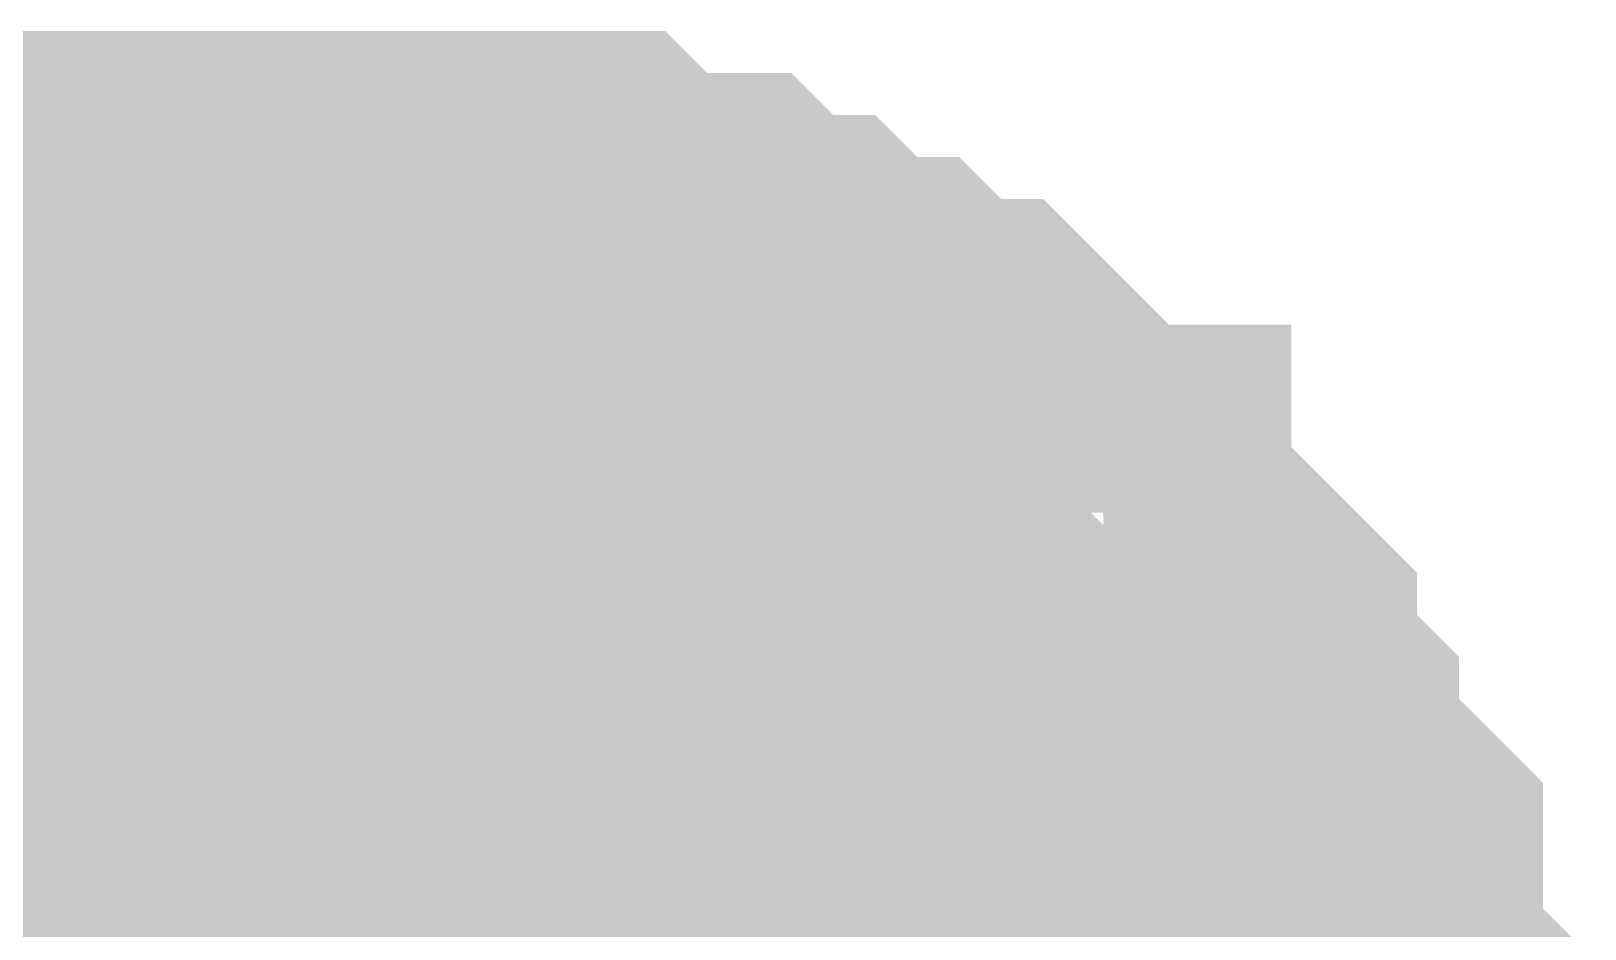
# Model space of a CAD drawing. Header units: inches. Extents: x 0 to 594, y 0 to 420.
# Drawn here: x 549.845 to 550.675, y 202.66 to 203.139 of the extents above; entities that cross this region are included whole.
import ezdxf

# ---------------------------------------------------------------- set-up
doc = ezdxf.new("R2010")
doc.units = ezdxf.units.IN
doc.layers.add('Sheet', color=255, linetype='Continuous')

msp = doc.modelspace()

# ---------------------------------------------------------------- linework, layer by layer
at = {"layer": 'Sheet'}
for points in [[(549.67398, 202.87756, 0.29972, 0.29972, 0), (549.69638, 202.89996, 0.29972, 0.29972, 0), (549.71878, 202.89996, 0.29972, 0.29972, 0), (549.74118, 202.92236, 0.29972, 0.29972, 0), (549.76358, 202.92236, 0.29972, 0.29972, 0), (549.78597, 202.94475, 0.29972, 0.29972, 0), (549.80837, 202.94475, 0.29972, 0.29972, 0), (549.83077, 202.96715, 0.29972, 0.29972, 0), (549.85317, 202.96715, 0.29972, 0.29972, 0), (549.87557, 202.96715, 0.29972, 0.29972, 0), (549.89796, 202.98955, 0.29972, 0.29972, 0), (549.92036, 202.98955, 0.29972, 0.29972, 0), (549.96516, 202.98955, 0.29972, 0.29972, 0), (549.98756, 202.98955, 0.29972, 0.29972, 0), (550.00996, 202.98955, 0.29972, 0.29972, 0)], [(549.67398, 202.87756, 0.29972, 0.29972, 0), (549.69638, 202.89996, 0.29972, 0.29972, 0), (549.71878, 202.89996, 0.29972, 0.29972, 0), (549.74118, 202.92236, 0.29972, 0.29972, 0), (549.76358, 202.92236, 0.29972, 0.29972, 0), (549.78597, 202.94475, 0.29972, 0.29972, 0), (549.80837, 202.94475, 0.29972, 0.29972, 0), (549.83077, 202.96715, 0.29972, 0.29972, 0), (549.85317, 202.96715, 0.29972, 0.29972, 0), (549.87557, 202.96715, 0.29972, 0.29972, 0), (549.89796, 202.98955, 0.29972, 0.29972, 0), (549.92036, 202.98955, 0.29972, 0.29972, 0), (549.96516, 202.98955, 0.29972, 0.29972, 0), (549.98756, 202.98955, 0.29972, 0.29972, 0), (550.00996, 202.98955, 0.29972, 0.29972, 0)], [(549.67398, 202.87756, 0.29972, 0.29972, 0), (549.69638, 202.89996, 0.29972, 0.29972, 0), (549.71878, 202.89996, 0.29972, 0.29972, 0), (549.74118, 202.92236, 0.29972, 0.29972, 0), (549.76358, 202.92236, 0.29972, 0.29972, 0), (549.78597, 202.94475, 0.29972, 0.29972, 0), (549.80837, 202.94475, 0.29972, 0.29972, 0), (549.83077, 202.96715, 0.29972, 0.29972, 0), (549.85317, 202.96715, 0.29972, 0.29972, 0), (549.87557, 202.96715, 0.29972, 0.29972, 0), (549.89796, 202.98955, 0.29972, 0.29972, 0), (549.92036, 202.98955, 0.29972, 0.29972, 0), (549.96516, 202.98955, 0.29972, 0.29972, 0), (549.98756, 202.98955, 0.29972, 0.29972, 0), (550.00996, 202.98955, 0.29972, 0.29972, 0)], [(549.67398, 202.87756, 0.29972, 0.29972, 0), (549.69638, 202.89996, 0.29972, 0.29972, 0), (549.71878, 202.89996, 0.29972, 0.29972, 0), (549.74118, 202.92236, 0.29972, 0.29972, 0), (549.76358, 202.92236, 0.29972, 0.29972, 0), (549.78597, 202.94475, 0.29972, 0.29972, 0), (549.80837, 202.94475, 0.29972, 0.29972, 0), (549.83077, 202.96715, 0.29972, 0.29972, 0), (549.85317, 202.96715, 0.29972, 0.29972, 0), (549.87557, 202.96715, 0.29972, 0.29972, 0), (549.89796, 202.98955, 0.29972, 0.29972, 0), (549.92036, 202.98955, 0.29972, 0.29972, 0), (549.96516, 202.98955, 0.29972, 0.29972, 0), (549.98756, 202.98955, 0.29972, 0.29972, 0), (550.00996, 202.98955, 0.29972, 0.29972, 0)], [(549.67398, 202.87756, 0.29972, 0.29972, 0), (549.69638, 202.89996, 0.29972, 0.29972, 0), (549.71878, 202.89996, 0.29972, 0.29972, 0), (549.74118, 202.92236, 0.29972, 0.29972, 0), (549.76358, 202.92236, 0.29972, 0.29972, 0), (549.78597, 202.94475, 0.29972, 0.29972, 0), (549.80837, 202.94475, 0.29972, 0.29972, 0), (549.83077, 202.96715, 0.29972, 0.29972, 0), (549.85317, 202.96715, 0.29972, 0.29972, 0), (549.87557, 202.96715, 0.29972, 0.29972, 0), (549.89796, 202.98955, 0.29972, 0.29972, 0), (549.92036, 202.98955, 0.29972, 0.29972, 0), (549.96516, 202.98955, 0.29972, 0.29972, 0), (549.98756, 202.98955, 0.29972, 0.29972, 0), (550.00996, 202.98955, 0.29972, 0.29972, 0)], [(550.00996, 202.98955, 0.29972, 0.29972, 0), (550.00996, 202.98955, 0.29972, 0.29972, 0)], [(550.00996, 202.98955, 0.29972, 0.29972, 0), (550.03235, 202.98955, 0.29972, 0.29972, 0), (550.05475, 202.98955, 0.29972, 0.29972, 0), (550.09955, 202.98955, 0.29972, 0.29972, 0), (550.12195, 202.98955, 0.29972, 0.29972, 0), (550.14434, 202.96715, 0.29972, 0.29972, 0), (550.16674, 202.96715, 0.29972, 0.29972, 0), (550.18914, 202.96715, 0.29972, 0.29972, 0), (550.21154, 202.94475, 0.29972, 0.29972, 0), (550.23394, 202.94475, 0.29972, 0.29972, 0), (550.25634, 202.92236, 0.29972, 0.29972, 0), (550.27873, 202.92236, 0.29972, 0.29972, 0), (550.30113, 202.89996, 0.29972, 0.29972, 0), (550.32353, 202.89996, 0.29972, 0.29972, 0), (550.34593, 202.87756, 0.29972, 0.29972, 0), (550.36833, 202.85516, 0.29972, 0.29972, 0), (550.36833, 202.83276, 0.29972, 0.29972, 0), (550.39072, 202.83276, 0.29972, 0.29972, 0), (550.41312, 202.81037, 0.29972, 0.29972, 0), (550.43552, 202.78797, 0.29972, 0.29972, 0), (550.43552, 202.76557, 0.29972, 0.29972, 0), (550.45792, 202.74317, 0.29972, 0.29972, 0), (550.45792, 202.72078, 0.29972, 0.29972, 0), (550.48032, 202.69838, 0.29972, 0.29972, 0), (550.48032, 202.69838, 0.29972, 0.29972, 0), (550.50272, 202.67598, 0.29972, 0.29972, 0), (550.50272, 202.63119, 0.29972, 0.29972, 0), (550.50272, 202.60879, 0.29972, 0.29972, 0), (550.52511, 202.58639, 0.29972, 0.29972, 0), (550.52511, 202.56399, 0.29972, 0.29972, 0), (550.52511, 202.5416, 0.29972, 0.29972, 0), (550.52511, 202.5192, 0.29972, 0.29972, 0), (550.52511, 202.4968, 0.29972, 0.29972, 0)], [(550.00996, 202.98955, 0.29972, 0.29972, 0), (550.00996, 202.98955, 0.29972, 0.29972, 0)], [(550.00996, 202.98955, 0.29972, 0.29972, 0), (550.03235, 202.98955, 0.29972, 0.29972, 0), (550.05475, 202.98955, 0.29972, 0.29972, 0), (550.09955, 202.98955, 0.29972, 0.29972, 0), (550.12195, 202.98955, 0.29972, 0.29972, 0), (550.14434, 202.96715, 0.29972, 0.29972, 0), (550.16674, 202.96715, 0.29972, 0.29972, 0), (550.18914, 202.96715, 0.29972, 0.29972, 0), (550.21154, 202.94475, 0.29972, 0.29972, 0), (550.23394, 202.94475, 0.29972, 0.29972, 0), (550.25634, 202.92236, 0.29972, 0.29972, 0), (550.27873, 202.92236, 0.29972, 0.29972, 0), (550.30113, 202.89996, 0.29972, 0.29972, 0), (550.32353, 202.89996, 0.29972, 0.29972, 0), (550.34593, 202.87756, 0.29972, 0.29972, 0), (550.36833, 202.85516, 0.29972, 0.29972, 0), (550.36833, 202.83276, 0.29972, 0.29972, 0), (550.39072, 202.83276, 0.29972, 0.29972, 0), (550.41312, 202.81037, 0.29972, 0.29972, 0), (550.43552, 202.78797, 0.29972, 0.29972, 0), (550.43552, 202.76557, 0.29972, 0.29972, 0), (550.45792, 202.74317, 0.29972, 0.29972, 0), (550.45792, 202.72078, 0.29972, 0.29972, 0), (550.48032, 202.69838, 0.29972, 0.29972, 0), (550.48032, 202.69838, 0.29972, 0.29972, 0), (550.50272, 202.67598, 0.29972, 0.29972, 0), (550.50272, 202.63119, 0.29972, 0.29972, 0), (550.50272, 202.60879, 0.29972, 0.29972, 0), (550.52511, 202.58639, 0.29972, 0.29972, 0), (550.52511, 202.56399, 0.29972, 0.29972, 0), (550.52511, 202.5416, 0.29972, 0.29972, 0), (550.52511, 202.5192, 0.29972, 0.29972, 0), (550.52511, 202.4968, 0.29972, 0.29972, 0)], [(550.00996, 202.98955, 0.29972, 0.29972, 0), (550.00996, 202.98955, 0.29972, 0.29972, 0)], [(550.00996, 202.98955, 0.29972, 0.29972, 0), (550.03235, 202.98955, 0.29972, 0.29972, 0), (550.05475, 202.98955, 0.29972, 0.29972, 0), (550.09955, 202.98955, 0.29972, 0.29972, 0), (550.12195, 202.98955, 0.29972, 0.29972, 0), (550.14434, 202.96715, 0.29972, 0.29972, 0), (550.16674, 202.96715, 0.29972, 0.29972, 0), (550.18914, 202.96715, 0.29972, 0.29972, 0), (550.21154, 202.94475, 0.29972, 0.29972, 0), (550.23394, 202.94475, 0.29972, 0.29972, 0), (550.25634, 202.92236, 0.29972, 0.29972, 0), (550.27873, 202.92236, 0.29972, 0.29972, 0), (550.30113, 202.89996, 0.29972, 0.29972, 0), (550.32353, 202.89996, 0.29972, 0.29972, 0), (550.34593, 202.87756, 0.29972, 0.29972, 0), (550.36833, 202.85516, 0.29972, 0.29972, 0), (550.36833, 202.83276, 0.29972, 0.29972, 0), (550.39072, 202.83276, 0.29972, 0.29972, 0), (550.41312, 202.81037, 0.29972, 0.29972, 0), (550.43552, 202.78797, 0.29972, 0.29972, 0), (550.43552, 202.76557, 0.29972, 0.29972, 0), (550.45792, 202.74317, 0.29972, 0.29972, 0), (550.45792, 202.72078, 0.29972, 0.29972, 0), (550.48032, 202.69838, 0.29972, 0.29972, 0), (550.48032, 202.69838, 0.29972, 0.29972, 0), (550.50272, 202.67598, 0.29972, 0.29972, 0), (550.50272, 202.63119, 0.29972, 0.29972, 0), (550.50272, 202.60879, 0.29972, 0.29972, 0), (550.52511, 202.58639, 0.29972, 0.29972, 0), (550.52511, 202.56399, 0.29972, 0.29972, 0), (550.52511, 202.5416, 0.29972, 0.29972, 0), (550.52511, 202.5192, 0.29972, 0.29972, 0), (550.52511, 202.4968, 0.29972, 0.29972, 0)], [(550.00996, 202.98955, 0.29972, 0.29972, 0), (550.00996, 202.98955, 0.29972, 0.29972, 0)], [(550.00996, 202.98955, 0.29972, 0.29972, 0), (550.03235, 202.98955, 0.29972, 0.29972, 0), (550.05475, 202.98955, 0.29972, 0.29972, 0), (550.09955, 202.98955, 0.29972, 0.29972, 0), (550.12195, 202.98955, 0.29972, 0.29972, 0), (550.14434, 202.96715, 0.29972, 0.29972, 0), (550.16674, 202.96715, 0.29972, 0.29972, 0), (550.18914, 202.96715, 0.29972, 0.29972, 0), (550.21154, 202.94475, 0.29972, 0.29972, 0), (550.23394, 202.94475, 0.29972, 0.29972, 0), (550.25634, 202.92236, 0.29972, 0.29972, 0), (550.27873, 202.92236, 0.29972, 0.29972, 0), (550.30113, 202.89996, 0.29972, 0.29972, 0), (550.32353, 202.89996, 0.29972, 0.29972, 0), (550.34593, 202.87756, 0.29972, 0.29972, 0), (550.36833, 202.85516, 0.29972, 0.29972, 0), (550.36833, 202.83276, 0.29972, 0.29972, 0), (550.39072, 202.83276, 0.29972, 0.29972, 0), (550.41312, 202.81037, 0.29972, 0.29972, 0), (550.43552, 202.78797, 0.29972, 0.29972, 0), (550.43552, 202.76557, 0.29972, 0.29972, 0), (550.45792, 202.74317, 0.29972, 0.29972, 0), (550.45792, 202.72078, 0.29972, 0.29972, 0), (550.48032, 202.69838, 0.29972, 0.29972, 0), (550.48032, 202.69838, 0.29972, 0.29972, 0), (550.50272, 202.67598, 0.29972, 0.29972, 0), (550.50272, 202.63119, 0.29972, 0.29972, 0), (550.50272, 202.60879, 0.29972, 0.29972, 0), (550.52511, 202.58639, 0.29972, 0.29972, 0), (550.52511, 202.56399, 0.29972, 0.29972, 0), (550.52511, 202.5416, 0.29972, 0.29972, 0), (550.52511, 202.5192, 0.29972, 0.29972, 0), (550.52511, 202.4968, 0.29972, 0.29972, 0)], [(550.00996, 202.98955, 0.29972, 0.29972, 0), (550.00996, 202.98955, 0.29972, 0.29972, 0)], [(550.00996, 202.98955, 0.29972, 0.29972, 0), (550.03235, 202.98955, 0.29972, 0.29972, 0), (550.05475, 202.98955, 0.29972, 0.29972, 0), (550.09955, 202.98955, 0.29972, 0.29972, 0), (550.12195, 202.98955, 0.29972, 0.29972, 0), (550.14434, 202.96715, 0.29972, 0.29972, 0), (550.16674, 202.96715, 0.29972, 0.29972, 0), (550.18914, 202.96715, 0.29972, 0.29972, 0), (550.21154, 202.94475, 0.29972, 0.29972, 0), (550.23394, 202.94475, 0.29972, 0.29972, 0), (550.25634, 202.92236, 0.29972, 0.29972, 0), (550.27873, 202.92236, 0.29972, 0.29972, 0), (550.30113, 202.89996, 0.29972, 0.29972, 0), (550.32353, 202.89996, 0.29972, 0.29972, 0), (550.34593, 202.87756, 0.29972, 0.29972, 0), (550.36833, 202.85516, 0.29972, 0.29972, 0), (550.36833, 202.83276, 0.29972, 0.29972, 0), (550.39072, 202.83276, 0.29972, 0.29972, 0), (550.41312, 202.81037, 0.29972, 0.29972, 0), (550.43552, 202.78797, 0.29972, 0.29972, 0), (550.43552, 202.76557, 0.29972, 0.29972, 0), (550.45792, 202.74317, 0.29972, 0.29972, 0), (550.45792, 202.72078, 0.29972, 0.29972, 0), (550.48032, 202.69838, 0.29972, 0.29972, 0), (550.48032, 202.69838, 0.29972, 0.29972, 0), (550.50272, 202.67598, 0.29972, 0.29972, 0), (550.50272, 202.63119, 0.29972, 0.29972, 0), (550.50272, 202.60879, 0.29972, 0.29972, 0), (550.52511, 202.58639, 0.29972, 0.29972, 0), (550.52511, 202.56399, 0.29972, 0.29972, 0), (550.52511, 202.5416, 0.29972, 0.29972, 0), (550.52511, 202.5192, 0.29972, 0.29972, 0), (550.52511, 202.4968, 0.29972, 0.29972, 0)], [(549.78597, 202.94475, 0.09906, 0.09906, 0), (549.80837, 202.94475, 0.09906, 0.09906, 0), (549.83077, 202.96715, 0.09906, 0.09906, 0), (549.85317, 202.96715, 0.09906, 0.09906, 0), (549.87557, 202.96715, 0.09906, 0.09906, 0), (549.89796, 202.98955, 0.09906, 0.09906, 0), (549.92036, 202.98955, 0.09906, 0.09906, 0), (549.96516, 202.98955, 0.09906, 0.09906, 0), (549.98756, 202.98955, 0.09906, 0.09906, 0), (550.00996, 202.98955, 0.09906, 0.09906, 0)], [(549.78597, 202.94475, 0.09906, 0.09906, 0), (549.80837, 202.94475, 0.09906, 0.09906, 0), (549.83077, 202.96715, 0.09906, 0.09906, 0), (549.85317, 202.96715, 0.09906, 0.09906, 0), (549.87557, 202.96715, 0.09906, 0.09906, 0), (549.89796, 202.98955, 0.09906, 0.09906, 0), (549.92036, 202.98955, 0.09906, 0.09906, 0), (549.96516, 202.98955, 0.09906, 0.09906, 0), (549.98756, 202.98955, 0.09906, 0.09906, 0), (550.00996, 202.98955, 0.09906, 0.09906, 0)], [(549.78597, 202.94475, 0.09906, 0.09906, 0), (549.80837, 202.94475, 0.09906, 0.09906, 0), (549.83077, 202.96715, 0.09906, 0.09906, 0), (549.85317, 202.96715, 0.09906, 0.09906, 0), (549.87557, 202.96715, 0.09906, 0.09906, 0), (549.89796, 202.98955, 0.09906, 0.09906, 0), (549.92036, 202.98955, 0.09906, 0.09906, 0), (549.96516, 202.98955, 0.09906, 0.09906, 0), (549.98756, 202.98955, 0.09906, 0.09906, 0), (550.00996, 202.98955, 0.09906, 0.09906, 0)], [(549.78597, 202.94475, 0.09906, 0.09906, 0), (549.80837, 202.94475, 0.09906, 0.09906, 0), (549.83077, 202.96715, 0.09906, 0.09906, 0), (549.85317, 202.96715, 0.09906, 0.09906, 0), (549.87557, 202.96715, 0.09906, 0.09906, 0), (549.89796, 202.98955, 0.09906, 0.09906, 0), (549.92036, 202.98955, 0.09906, 0.09906, 0), (549.96516, 202.98955, 0.09906, 0.09906, 0), (549.98756, 202.98955, 0.09906, 0.09906, 0), (550.00996, 202.98955, 0.09906, 0.09906, 0)], [(549.78597, 202.94475, 0.09906, 0.09906, 0), (549.80837, 202.94475, 0.09906, 0.09906, 0), (549.83077, 202.96715, 0.09906, 0.09906, 0), (549.85317, 202.96715, 0.09906, 0.09906, 0), (549.87557, 202.96715, 0.09906, 0.09906, 0), (549.89796, 202.98955, 0.09906, 0.09906, 0), (549.92036, 202.98955, 0.09906, 0.09906, 0), (549.96516, 202.98955, 0.09906, 0.09906, 0), (549.98756, 202.98955, 0.09906, 0.09906, 0), (550.00996, 202.98955, 0.09906, 0.09906, 0)], [(550.00996, 202.98955, 0.09906, 0.09906, 0), (550.00996, 202.98955, 0.09906, 0.09906, 0)], [(550.00996, 202.98955, 0.09906, 0.09906, 0), (550.03235, 202.98955, 0.09906, 0.09906, 0), (550.05475, 202.98955, 0.09906, 0.09906, 0), (550.09955, 202.98955, 0.09906, 0.09906, 0), (550.12195, 202.98955, 0.09906, 0.09906, 0), (550.14434, 202.96715, 0.09906, 0.09906, 0), (550.16674, 202.96715, 0.09906, 0.09906, 0), (550.18914, 202.96715, 0.09906, 0.09906, 0), (550.21154, 202.94475, 0.09906, 0.09906, 0), (550.23394, 202.94475, 0.09906, 0.09906, 0), (550.25634, 202.92236, 0.09906, 0.09906, 0), (550.27873, 202.92236, 0.09906, 0.09906, 0), (550.30113, 202.89996, 0.09906, 0.09906, 0), (550.32353, 202.89996, 0.09906, 0.09906, 0), (550.34593, 202.87756, 0.09906, 0.09906, 0), (550.36833, 202.85516, 0.09906, 0.09906, 0), (550.36833, 202.83276, 0.09906, 0.09906, 0), (550.39072, 202.83276, 0.09906, 0.09906, 0), (550.41312, 202.81037, 0.09906, 0.09906, 0), (550.43552, 202.78797, 0.09906, 0.09906, 0), (550.43552, 202.76557, 0.09906, 0.09906, 0), (550.45792, 202.74317, 0.09906, 0.09906, 0), (550.45792, 202.72078, 0.09906, 0.09906, 0), (550.48032, 202.69838, 0.09906, 0.09906, 0), (550.48032, 202.69838, 0.09906, 0.09906, 0), (550.50272, 202.67598, 0.09906, 0.09906, 0), (550.50272, 202.63119, 0.09906, 0.09906, 0), (550.50272, 202.60879, 0.09906, 0.09906, 0)], [(550.00996, 202.98955, 0.09906, 0.09906, 0), (550.00996, 202.98955, 0.09906, 0.09906, 0)], [(550.00996, 202.98955, 0.09906, 0.09906, 0), (550.03235, 202.98955, 0.09906, 0.09906, 0), (550.05475, 202.98955, 0.09906, 0.09906, 0), (550.09955, 202.98955, 0.09906, 0.09906, 0), (550.12195, 202.98955, 0.09906, 0.09906, 0), (550.14434, 202.96715, 0.09906, 0.09906, 0), (550.16674, 202.96715, 0.09906, 0.09906, 0), (550.18914, 202.96715, 0.09906, 0.09906, 0), (550.21154, 202.94475, 0.09906, 0.09906, 0), (550.23394, 202.94475, 0.09906, 0.09906, 0), (550.25634, 202.92236, 0.09906, 0.09906, 0), (550.27873, 202.92236, 0.09906, 0.09906, 0), (550.30113, 202.89996, 0.09906, 0.09906, 0), (550.32353, 202.89996, 0.09906, 0.09906, 0), (550.34593, 202.87756, 0.09906, 0.09906, 0), (550.36833, 202.85516, 0.09906, 0.09906, 0), (550.36833, 202.83276, 0.09906, 0.09906, 0), (550.39072, 202.83276, 0.09906, 0.09906, 0), (550.41312, 202.81037, 0.09906, 0.09906, 0), (550.43552, 202.78797, 0.09906, 0.09906, 0), (550.43552, 202.76557, 0.09906, 0.09906, 0), (550.45792, 202.74317, 0.09906, 0.09906, 0), (550.45792, 202.72078, 0.09906, 0.09906, 0), (550.48032, 202.69838, 0.09906, 0.09906, 0), (550.48032, 202.69838, 0.09906, 0.09906, 0), (550.50272, 202.67598, 0.09906, 0.09906, 0), (550.50272, 202.63119, 0.09906, 0.09906, 0), (550.50272, 202.60879, 0.09906, 0.09906, 0)], [(550.00996, 202.98955, 0.09906, 0.09906, 0), (550.00996, 202.98955, 0.09906, 0.09906, 0)], [(550.00996, 202.98955, 0.09906, 0.09906, 0), (550.03235, 202.98955, 0.09906, 0.09906, 0), (550.05475, 202.98955, 0.09906, 0.09906, 0), (550.09955, 202.98955, 0.09906, 0.09906, 0), (550.12195, 202.98955, 0.09906, 0.09906, 0), (550.14434, 202.96715, 0.09906, 0.09906, 0), (550.16674, 202.96715, 0.09906, 0.09906, 0), (550.18914, 202.96715, 0.09906, 0.09906, 0), (550.21154, 202.94475, 0.09906, 0.09906, 0), (550.23394, 202.94475, 0.09906, 0.09906, 0), (550.25634, 202.92236, 0.09906, 0.09906, 0), (550.27873, 202.92236, 0.09906, 0.09906, 0), (550.30113, 202.89996, 0.09906, 0.09906, 0), (550.32353, 202.89996, 0.09906, 0.09906, 0), (550.34593, 202.87756, 0.09906, 0.09906, 0), (550.36833, 202.85516, 0.09906, 0.09906, 0), (550.36833, 202.83276, 0.09906, 0.09906, 0), (550.39072, 202.83276, 0.09906, 0.09906, 0), (550.41312, 202.81037, 0.09906, 0.09906, 0), (550.43552, 202.78797, 0.09906, 0.09906, 0), (550.43552, 202.76557, 0.09906, 0.09906, 0), (550.45792, 202.74317, 0.09906, 0.09906, 0), (550.45792, 202.72078, 0.09906, 0.09906, 0), (550.48032, 202.69838, 0.09906, 0.09906, 0), (550.48032, 202.69838, 0.09906, 0.09906, 0), (550.50272, 202.67598, 0.09906, 0.09906, 0), (550.50272, 202.63119, 0.09906, 0.09906, 0), (550.50272, 202.60879, 0.09906, 0.09906, 0)], [(550.00996, 202.98955, 0.09906, 0.09906, 0), (550.00996, 202.98955, 0.09906, 0.09906, 0)], [(550.00996, 202.98955, 0.09906, 0.09906, 0), (550.03235, 202.98955, 0.09906, 0.09906, 0), (550.05475, 202.98955, 0.09906, 0.09906, 0), (550.09955, 202.98955, 0.09906, 0.09906, 0), (550.12195, 202.98955, 0.09906, 0.09906, 0), (550.14434, 202.96715, 0.09906, 0.09906, 0), (550.16674, 202.96715, 0.09906, 0.09906, 0), (550.18914, 202.96715, 0.09906, 0.09906, 0), (550.21154, 202.94475, 0.09906, 0.09906, 0), (550.23394, 202.94475, 0.09906, 0.09906, 0), (550.25634, 202.92236, 0.09906, 0.09906, 0), (550.27873, 202.92236, 0.09906, 0.09906, 0), (550.30113, 202.89996, 0.09906, 0.09906, 0), (550.32353, 202.89996, 0.09906, 0.09906, 0), (550.34593, 202.87756, 0.09906, 0.09906, 0), (550.36833, 202.85516, 0.09906, 0.09906, 0), (550.36833, 202.83276, 0.09906, 0.09906, 0), (550.39072, 202.83276, 0.09906, 0.09906, 0), (550.41312, 202.81037, 0.09906, 0.09906, 0), (550.43552, 202.78797, 0.09906, 0.09906, 0), (550.43552, 202.76557, 0.09906, 0.09906, 0), (550.45792, 202.74317, 0.09906, 0.09906, 0), (550.45792, 202.72078, 0.09906, 0.09906, 0), (550.48032, 202.69838, 0.09906, 0.09906, 0), (550.48032, 202.69838, 0.09906, 0.09906, 0), (550.50272, 202.67598, 0.09906, 0.09906, 0), (550.50272, 202.63119, 0.09906, 0.09906, 0), (550.50272, 202.60879, 0.09906, 0.09906, 0)], [(550.00996, 202.98955, 0.09906, 0.09906, 0), (550.00996, 202.98955, 0.09906, 0.09906, 0)], [(550.00996, 202.98955, 0.09906, 0.09906, 0), (550.03235, 202.98955, 0.09906, 0.09906, 0), (550.05475, 202.98955, 0.09906, 0.09906, 0), (550.09955, 202.98955, 0.09906, 0.09906, 0), (550.12195, 202.98955, 0.09906, 0.09906, 0), (550.14434, 202.96715, 0.09906, 0.09906, 0), (550.16674, 202.96715, 0.09906, 0.09906, 0), (550.18914, 202.96715, 0.09906, 0.09906, 0), (550.21154, 202.94475, 0.09906, 0.09906, 0), (550.23394, 202.94475, 0.09906, 0.09906, 0), (550.25634, 202.92236, 0.09906, 0.09906, 0), (550.27873, 202.92236, 0.09906, 0.09906, 0), (550.30113, 202.89996, 0.09906, 0.09906, 0), (550.32353, 202.89996, 0.09906, 0.09906, 0), (550.34593, 202.87756, 0.09906, 0.09906, 0), (550.36833, 202.85516, 0.09906, 0.09906, 0), (550.36833, 202.83276, 0.09906, 0.09906, 0), (550.39072, 202.83276, 0.09906, 0.09906, 0), (550.41312, 202.81037, 0.09906, 0.09906, 0), (550.43552, 202.78797, 0.09906, 0.09906, 0), (550.43552, 202.76557, 0.09906, 0.09906, 0), (550.45792, 202.74317, 0.09906, 0.09906, 0), (550.45792, 202.72078, 0.09906, 0.09906, 0), (550.48032, 202.69838, 0.09906, 0.09906, 0), (550.48032, 202.69838, 0.09906, 0.09906, 0), (550.50272, 202.67598, 0.09906, 0.09906, 0), (550.50272, 202.63119, 0.09906, 0.09906, 0), (550.50272, 202.60879, 0.09906, 0.09906, 0)]]:
    msp.add_lwpolyline(points, format="xyseb", dxfattribs=at)
msp.add_lwpolyline([(549.74602, 202.50001, 0.508, 0.508, 1), (550.25402, 202.50001, 0.508, 0.508, 1)], format="xyseb", close=True, dxfattribs=at)

doc.saveas('drawing.dxf')
